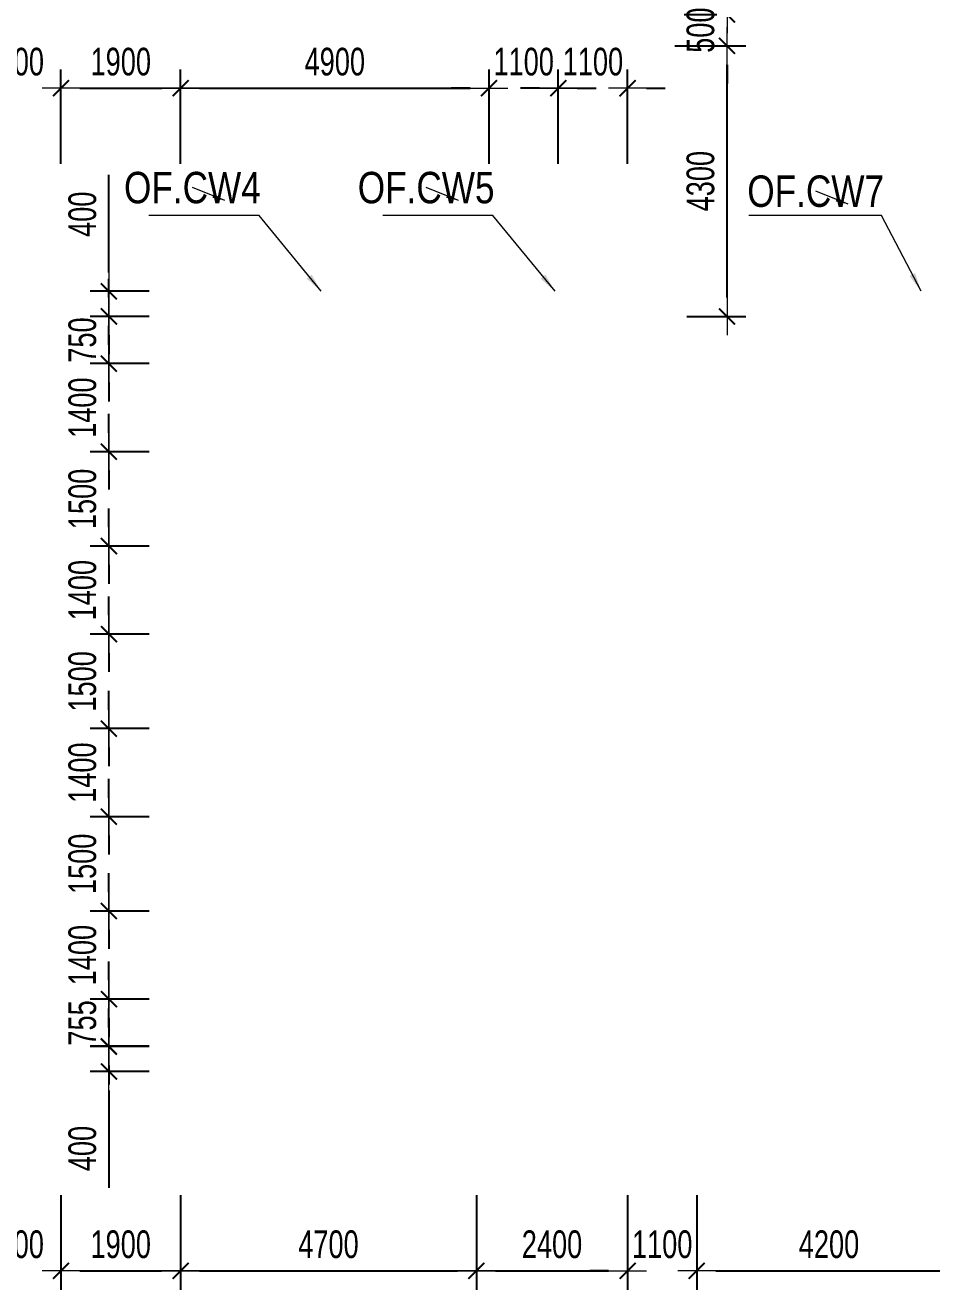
# Model space of a CAD drawing. Header units: millimetres. Extents: x -259680 to 699608, y -1281 to 104748.
# Drawn here: x 63133 to 77531, y 48332 to 68427 of the extents above; entities that cross this region are included whole.
import ezdxf
from ezdxf.enums import TextEntityAlignment as Align

# ---------------------------------------------------------------- set-up
doc = ezdxf.new("R2010")
doc.units = ezdxf.units.MM
doc.layers.get('0').update_dxf_attribs({"lineweight": 20})
doc.layers.get('Defpoints').update_dxf_attribs({"color": 151, "lineweight": 9})
for name, color, linetype, lineweight in [('$1$NDC_S_ANNO', 7, 'Continuous', 20), ('$1$NDC_S_DIM', 1, 'Continuous', 15), ('$1$NDC_S_VN TEXT', 7, 'Continuous', 20), ('NDC_S_DIM', 1, 'Continuous', 15)]:
    doc.layers.add(name, color=color, linetype=linetype, lineweight=lineweight)
doc.styles.add('$1$NDC_DIM', font='', dxfattribs={"width": 0.75})
doc.styles.add('$2$ARIAL', font='arial.ttf', dxfattribs={"width": 0.8})
doc.styles.add('NDC_DIM', font='', dxfattribs={"width": 0.75})
doc.styles.get('$1$NDC_DIM').set_extended_font_data('Dotum')
doc.styles.get('NDC_DIM').set_extended_font_data('Dotum')
doc.dimstyles.new('$0$NDC_dim_150', dxfattribs={"dimscale": 150, "dimtxt": 2.2, "dimasz": 1.5, "dimexe": 1.5, "dimexo": 2.5, "dimgap": 1, "dimtad": 1, "dimdec": 0, "dimzin": 0, "dimdsep": 46, "dimtxsty": '$1$NDC_DIM', "dimblk": '$1$DIMMARK', "dimcen": 0.09, "dimdle": 1.2, "dimclrd": 1, "dimclre": 1, "dimclrt": 3, "dimadec": 0, "dimazin": 0, "dimtfac": 1, "dimtdec": 0, "dimtix": 1, "dimtofl": 0, "dimtmove": 0, "dimatfit": 3, "dimfxl": 0, "dimtolj": 1, "dimtzin": 0, "dimarcsym": 0})
doc.dimstyles.new('$1$NDC_dim_iso', dxfattribs={"dimtxt": 2.2, "dimasz": 1, "dimexe": 1.5, "dimexo": 2.5, "dimgap": 1, "dimtad": 1, "dimdec": 0, "dimzin": 0, "dimdsep": 46, "dimtxsty": '$1$NDC_DIM', "dimblk": '$1$DIMMARK', "dimcen": 0.09, "dimdle": 1.2, "dimclrd": 1, "dimclre": 1, "dimclrt": 3, "dimadec": 0, "dimazin": 0, "dimtfac": 1, "dimtdec": 0, "dimtix": 1, "dimtofl": 0, "dimtmove": 0, "dimatfit": 3, "dimfxl": 0, "dimtolj": 1, "dimtzin": 0, "dimarcsym": 0})
doc.dimstyles.new('NDC_dim_200', dxfattribs={"dimscale": 200, "dimtxt": 2.2, "dimasz": 1.5, "dimexe": 1.5, "dimexo": 2.5, "dimgap": 1, "dimtad": 1, "dimdec": 0, "dimzin": 0, "dimdsep": 46, "dimtxsty": 'NDC_DIM', "dimblk": 'DIMMARK', "dimcen": 0.09, "dimdle": 1.2, "dimclrd": 1, "dimclre": 1, "dimclrt": 3, "dimadec": 0, "dimazin": 0, "dimtfac": 1, "dimtdec": 0, "dimtix": 1, "dimtofl": 0, "dimtmove": 0, "dimatfit": 3, "dimfxl": 0, "dimtolj": 1, "dimtzin": 0, "dimarcsym": 0})

# ---------------------------------------------------------------- blocks, each defined once
blk = doc.blocks.new('$1$DIMMARK')
at = {"layer": '$1$NDC_S_DIM', "color": 1}
blk.add_line((-1.5, 0), (1, 0), dxfattribs=at)
at = {"layer": '$1$NDC_S_DIM', "color": 2, "const_width": 0.1}
blk.add_lwpolyline([(-0.424, -0.424), (0.424, 0.424)], dxfattribs=at)
blk = doc.blocks.new('DIMMARK')
at = {"layer": 'NDC_S_DIM', "color": 1}
blk.add_line((-1.5, 0), (1, 0), dxfattribs=at)
at = {"layer": 'NDC_S_DIM', "color": 2, "const_width": 0.1}
blk.add_lwpolyline([(-0.424, -0.424), (0.424, 0.424)], dxfattribs=at)
blk = doc.blocks.new('*D925')
at = {"layer": 'Defpoints', "color": 0, "ltscale": 100, "transparency": 16777216}
for p in [(62199, 63040), (63699, 63040), (63699, 48632)]:
    blk.add_point(p, dxfattribs=at)
at = {"layer": 'NDC_S_DIM', "color": 1, "lineweight": -2, "ltscale": 100, "transparency": 16777216}
for p, q in [((62199, 49832), (62199, 48332)), ((63699, 49832), (63699, 48332)), ((61899, 48632), (61599, 48632)), ((63999, 48632), (64299, 48632))]:
    blk.add_line(p, q, dxfattribs=at)
at = {"layer": 'NDC_S_DIM', "color": 1, "lineweight": -2, "ltscale": 100, "transparency": 16777216, "xscale": 300, "yscale": 300, "zscale": 300}
blk.add_blockref('DIMMARK', (62199, 48632), dxfattribs=at)
at = {"layer": 'NDC_S_DIM', "color": 1, "lineweight": -2, "ltscale": 100, "transparency": 16777216, "xscale": 300, "yscale": 300, "zscale": 300, "rotation": 180}
blk.add_blockref('DIMMARK', (63699, 48632), dxfattribs=at)
at = {"layer": 'NDC_S_DIM', "color": 3, "ltscale": 100, "transparency": 16777216, "insert": (62949, 49052), "char_height": 440, "attachment_point": 5, "style": 'NDC_DIM'}
blk.add_mtext('\\A1;1500', dxfattribs=at)
blk = doc.blocks.new('*D926')
at = {"layer": 'Defpoints', "color": 0, "ltscale": 100, "transparency": 16777216}
for p in [(63699, 51800), (65599, 51800), (65599, 48632)]:
    blk.add_point(p, dxfattribs=at)
at = {"layer": 'NDC_S_DIM', "color": 1, "lineweight": -2, "ltscale": 100, "transparency": 16777216}
for p, q in [((63699, 49832), (63699, 48332)), ((65599, 49832), (65599, 48332)), ((63999, 48632), (65299, 48632))]:
    blk.add_line(p, q, dxfattribs=at)
at = {"layer": 'NDC_S_DIM', "color": 1, "lineweight": -2, "ltscale": 100, "transparency": 16777216, "xscale": 300, "yscale": 300, "zscale": 300, "rotation": 180}
blk.add_blockref('DIMMARK', (63699, 48632), dxfattribs=at)
at = {"layer": 'NDC_S_DIM', "color": 1, "lineweight": -2, "ltscale": 100, "transparency": 16777216, "xscale": 300, "yscale": 300, "zscale": 300}
blk.add_blockref('DIMMARK', (65599, 48632), dxfattribs=at)
at = {"layer": 'NDC_S_DIM', "color": 3, "ltscale": 100, "transparency": 16777216, "insert": (64649, 49052), "char_height": 440, "attachment_point": 5, "style": 'NDC_DIM'}
blk.add_mtext('\\A1;1900', dxfattribs=at)
blk = doc.blocks.new('*D939')
at = {"layer": 'Defpoints', "color": 0, "ltscale": 100, "transparency": 16777216}
for p in [(63700, 67427), (62200, 61650), (63700, 61650)]:
    blk.add_point(p, dxfattribs=at)
at = {"layer": 'NDC_S_DIM', "color": 1, "lineweight": -2, "ltscale": 100, "transparency": 16777216}
for p, q in [((62200, 66227), (62200, 67727)), ((63700, 66227), (63700, 67727)), ((61900, 67427), (61600, 67427)), ((64000, 67427), (64300, 67427))]:
    blk.add_line(p, q, dxfattribs=at)
at = {"layer": 'NDC_S_DIM', "color": 1, "lineweight": -2, "ltscale": 100, "transparency": 16777216, "xscale": 300, "yscale": 300, "zscale": 300}
blk.add_blockref('DIMMARK', (62200, 67427), dxfattribs=at)
at = {"layer": 'NDC_S_DIM', "color": 1, "lineweight": -2, "ltscale": 100, "transparency": 16777216, "xscale": 300, "yscale": 300, "zscale": 300, "rotation": 180}
blk.add_blockref('DIMMARK', (63700, 67427), dxfattribs=at)
at = {"layer": 'NDC_S_DIM', "color": 3, "ltscale": 100, "transparency": 16777216, "insert": (62950, 67847), "char_height": 440, "attachment_point": 5, "style": 'NDC_DIM'}
blk.add_mtext('\\A1;1500', dxfattribs=at)
blk = doc.blocks.new('*D940')
at = {"layer": 'Defpoints', "color": 0, "ltscale": 100, "transparency": 16777216}
for p in [(65600, 67427), (63700, 61650), (65600, 61650)]:
    blk.add_point(p, dxfattribs=at)
at = {"layer": 'NDC_S_DIM', "color": 1, "lineweight": -2, "ltscale": 100, "transparency": 16777216}
for p, q in [((63700, 66227), (63700, 67727)), ((65600, 66227), (65600, 67727)), ((64000, 67427), (65300, 67427))]:
    blk.add_line(p, q, dxfattribs=at)
at = {"layer": 'NDC_S_DIM', "color": 1, "lineweight": -2, "ltscale": 100, "transparency": 16777216, "xscale": 300, "yscale": 300, "zscale": 300, "rotation": 180}
blk.add_blockref('DIMMARK', (63700, 67427), dxfattribs=at)
at = {"layer": 'NDC_S_DIM', "color": 1, "lineweight": -2, "ltscale": 100, "transparency": 16777216, "xscale": 300, "yscale": 300, "zscale": 300}
blk.add_blockref('DIMMARK', (65600, 67427), dxfattribs=at)
at = {"layer": 'NDC_S_DIM', "color": 3, "ltscale": 100, "transparency": 16777216, "insert": (64650, 67847), "char_height": 440, "attachment_point": 5, "style": 'NDC_DIM'}
blk.add_mtext('\\A1;1900', dxfattribs=at)
blk = doc.blocks.new('*D941')
at = {"layer": 'Defpoints', "color": 0, "ltscale": 100, "transparency": 16777216}
for p in [(70500, 67427), (65600, 64200), (70500, 64200)]:
    blk.add_point(p, dxfattribs=at)
at = {"layer": 'NDC_S_DIM', "color": 1, "lineweight": -2, "ltscale": 100, "transparency": 16777216}
for p, q in [((65600, 66227), (65600, 67727)), ((70500, 66227), (70500, 67727)), ((65900, 67427), (70200, 67427))]:
    blk.add_line(p, q, dxfattribs=at)
at = {"layer": 'NDC_S_DIM', "color": 1, "lineweight": -2, "ltscale": 100, "transparency": 16777216, "xscale": 300, "yscale": 300, "zscale": 300, "rotation": 180}
blk.add_blockref('DIMMARK', (65600, 67427), dxfattribs=at)
at = {"layer": 'NDC_S_DIM', "color": 1, "lineweight": -2, "ltscale": 100, "transparency": 16777216, "xscale": 300, "yscale": 300, "zscale": 300}
blk.add_blockref('DIMMARK', (70500, 67427), dxfattribs=at)
at = {"layer": 'NDC_S_DIM', "color": 3, "ltscale": 100, "transparency": 16777216, "insert": (68050, 67847), "char_height": 440, "attachment_point": 5, "style": 'NDC_DIM'}
blk.add_mtext('\\A1;4900', dxfattribs=at)
blk = doc.blocks.new('*D942')
at = {"layer": 'Defpoints', "color": 0, "ltscale": 100, "transparency": 16777216}
for p in [(71600, 67427), (70500, 64200), (71600, 64200)]:
    blk.add_point(p, dxfattribs=at)
at = {"layer": 'NDC_S_DIM', "color": 1, "lineweight": -2, "ltscale": 100, "transparency": 16777216}
for p, q in [((70500, 66227), (70500, 67727)), ((71600, 66227), (71600, 67727)), ((70200, 67427), (69900, 67427)), ((71900, 67427), (72200, 67427))]:
    blk.add_line(p, q, dxfattribs=at)
at = {"layer": 'NDC_S_DIM', "color": 1, "lineweight": -2, "ltscale": 100, "transparency": 16777216, "xscale": 300, "yscale": 300, "zscale": 300}
blk.add_blockref('DIMMARK', (70500, 67427), dxfattribs=at)
at = {"layer": 'NDC_S_DIM', "color": 1, "lineweight": -2, "ltscale": 100, "transparency": 16777216, "xscale": 300, "yscale": 300, "zscale": 300, "rotation": 180}
blk.add_blockref('DIMMARK', (71600, 67427), dxfattribs=at)
at = {"layer": 'NDC_S_DIM', "color": 3, "ltscale": 100, "transparency": 16777216, "insert": (71050, 67847), "char_height": 440, "attachment_point": 5, "style": 'NDC_DIM'}
blk.add_mtext('\\A1;1100', dxfattribs=at)
blk = doc.blocks.new('*D991')
at = {"layer": 'Defpoints', "color": 0, "ltscale": 100, "transparency": 16777216}
for p in [(64461, 64200), (65600, 64200), (65600, 63800)]:
    blk.add_point(p, dxfattribs=at)
at = {"layer": 'NDC_S_DIM', "color": 1, "lineweight": -2, "ltscale": 100, "transparency": 16777216}
for p, q in [((64461, 64500), (64461, 66049)), ((65100, 64200), (64161, 64200)), ((65100, 63800), (64161, 63800)), ((64461, 63500), (64461, 63200))]:
    blk.add_line(p, q, dxfattribs=at)
at = {"layer": 'NDC_S_DIM', "color": 1, "lineweight": -2, "ltscale": 100, "transparency": 16777216, "xscale": 300, "yscale": 300, "zscale": 300}
for p, rotation in [((64461, 64200), 270), ((64461, 63800), 90)]:
    blk.add_blockref('DIMMARK', p, dxfattribs=dict(at, rotation=rotation))
at = {"layer": 'NDC_S_DIM', "color": 3, "ltscale": 100, "transparency": 16777216, "insert": (64041, 65424), "char_height": 440, "attachment_point": 5, "rotation": 90, "style": 'NDC_DIM'}
blk.add_mtext('\\A1;400', dxfattribs=at)
blk = doc.blocks.new('*D992')
at = {"layer": 'Defpoints', "color": 0, "ltscale": 100, "transparency": 16777216}
for p in [(65600, 52200), (64461, 51800), (65600, 51800)]:
    blk.add_point(p, dxfattribs=at)
at = {"layer": 'NDC_S_DIM', "color": 1, "lineweight": -2, "ltscale": 100, "transparency": 16777216}
for p, q in [((64461, 52500), (64461, 52800)), ((65100, 52200), (64161, 52200)), ((65100, 51800), (64161, 51800)), ((64461, 51500), (64461, 49951))]:
    blk.add_line(p, q, dxfattribs=at)
at = {"layer": 'NDC_S_DIM', "color": 1, "lineweight": -2, "ltscale": 100, "transparency": 16777216, "xscale": 300, "yscale": 300, "zscale": 300}
for p, rotation in [((64461, 52200), 270), ((64461, 51800), 90)]:
    blk.add_blockref('DIMMARK', p, dxfattribs=dict(at, rotation=rotation))
at = {"layer": 'NDC_S_DIM', "color": 3, "ltscale": 100, "transparency": 16777216, "insert": (64041, 50576), "char_height": 440, "attachment_point": 5, "rotation": 90, "style": 'NDC_DIM'}
blk.add_mtext('\\A1;400', dxfattribs=at)
blk = doc.blocks.new('*D1014')
at = {"layer": 'Defpoints', "color": 0, "ltscale": 100, "transparency": 16777216}
for p in [(72950, 68100), (74280, 68100), (73140, 63800)]:
    blk.add_point(p, dxfattribs=at)
at = {"layer": 'NDC_S_DIM', "color": 1, "lineweight": -2, "ltscale": 100, "transparency": 16777216}
for p, q in [((73450, 68100), (74580, 68100)), ((74280, 64100), (74280, 67800)), ((73640, 63800), (74580, 63800))]:
    blk.add_line(p, q, dxfattribs=at)
at = {"layer": 'NDC_S_DIM', "color": 1, "lineweight": -2, "ltscale": 100, "transparency": 16777216, "xscale": 300, "yscale": 300, "zscale": 300}
for p, rotation in [((74280, 68100), 90), ((74280, 63800), 270)]:
    blk.add_blockref('DIMMARK', p, dxfattribs=dict(at, rotation=rotation))
at = {"layer": 'NDC_S_DIM', "color": 3, "ltscale": 100, "transparency": 16777216, "insert": (73860, 65950), "char_height": 440, "attachment_point": 5, "rotation": 90, "style": 'NDC_DIM'}
blk.add_mtext('\\A1;4300', dxfattribs=at)
blk = doc.blocks.new('*D1015')
at = {"layer": 'Defpoints', "color": 0, "ltscale": 100, "transparency": 16777216}
for p in [(72950, 68600), (74280, 68600), (72950, 68100)]:
    blk.add_point(p, dxfattribs=at)
at = {"layer": 'NDC_S_DIM', "color": 1, "lineweight": -2, "ltscale": 100, "transparency": 16777216}
for p, q in [((74280, 68900), (74280, 69200)), ((73450, 68600), (74580, 68600)), ((73450, 68100), (74580, 68100)), ((74280, 67800), (74280, 67500))]:
    blk.add_line(p, q, dxfattribs=at)
at = {"layer": 'NDC_S_DIM', "color": 1, "lineweight": -2, "ltscale": 100, "transparency": 16777216, "xscale": 300, "yscale": 300, "zscale": 300}
for p, rotation in [((74280, 68600), 270), ((74280, 68100), 90)]:
    blk.add_blockref('DIMMARK', p, dxfattribs=dict(at, rotation=rotation))
at = {"layer": 'NDC_S_DIM', "color": 3, "ltscale": 100, "transparency": 16777216, "insert": (73860, 68350), "char_height": 440, "attachment_point": 5, "rotation": 90, "style": 'NDC_DIM'}
blk.add_mtext('\\A1;500', dxfattribs=at)
blk = doc.blocks.new('*D1163')
at = {"layer": 'Defpoints', "color": 0, "ltscale": 100, "transparency": 16777216}
for p in [(65599, 51800), (70299, 51800), (70299, 48632)]:
    blk.add_point(p, dxfattribs=at)
at = {"layer": 'NDC_S_DIM', "color": 1, "lineweight": -2, "ltscale": 100, "transparency": 16777216}
for p, q in [((65599, 49832), (65599, 48332)), ((70299, 49832), (70299, 48332)), ((65899, 48632), (69999, 48632))]:
    blk.add_line(p, q, dxfattribs=at)
at = {"layer": 'NDC_S_DIM', "color": 1, "lineweight": -2, "ltscale": 100, "transparency": 16777216, "xscale": 300, "yscale": 300, "zscale": 300, "rotation": 180}
blk.add_blockref('DIMMARK', (65599, 48632), dxfattribs=at)
at = {"layer": 'NDC_S_DIM', "color": 1, "lineweight": -2, "ltscale": 100, "transparency": 16777216, "xscale": 300, "yscale": 300, "zscale": 300}
blk.add_blockref('DIMMARK', (70299, 48632), dxfattribs=at)
at = {"layer": 'NDC_S_DIM', "color": 3, "ltscale": 100, "transparency": 16777216, "insert": (67949, 49052), "char_height": 440, "attachment_point": 5, "style": 'NDC_DIM'}
blk.add_mtext('\\A1;4700', dxfattribs=at)
blk = doc.blocks.new('*D1164')
at = {"layer": 'Defpoints', "color": 0, "ltscale": 100, "transparency": 16777216}
for p in [(70300, 51800), (72700, 51800), (72700, 48632)]:
    blk.add_point(p, dxfattribs=at)
at = {"layer": 'NDC_S_DIM', "color": 1, "lineweight": -2, "ltscale": 100, "transparency": 16777216}
for p, q in [((70300, 49832), (70300, 48332)), ((72700, 49832), (72700, 48332)), ((70600, 48632), (72400, 48632))]:
    blk.add_line(p, q, dxfattribs=at)
at = {"layer": 'NDC_S_DIM', "color": 1, "lineweight": -2, "ltscale": 100, "transparency": 16777216, "xscale": 300, "yscale": 300, "zscale": 300, "rotation": 180}
blk.add_blockref('DIMMARK', (70300, 48632), dxfattribs=at)
at = {"layer": 'NDC_S_DIM', "color": 1, "lineweight": -2, "ltscale": 100, "transparency": 16777216, "xscale": 300, "yscale": 300, "zscale": 300}
blk.add_blockref('DIMMARK', (72700, 48632), dxfattribs=at)
at = {"layer": 'NDC_S_DIM', "color": 3, "ltscale": 100, "transparency": 16777216, "insert": (71500, 49052), "char_height": 440, "attachment_point": 5, "style": 'NDC_DIM'}
blk.add_mtext('\\A1;2400', dxfattribs=at)
blk = doc.blocks.new('*D1168')
at = {"layer": 'Defpoints', "color": 0, "ltscale": 100, "transparency": 16777216}
for p in [(73800, 51800), (72700, 49759), (73800, 48632)]:
    blk.add_point(p, dxfattribs=at)
at = {"layer": 'NDC_S_DIM', "color": 1, "lineweight": -2, "ltscale": 100, "transparency": 16777216}
for p, q in [((73800, 49832), (73800, 48332)), ((72700, 49259), (72700, 48332)), ((72400, 48632), (72100, 48632)), ((74100, 48632), (74400, 48632))]:
    blk.add_line(p, q, dxfattribs=at)
at = {"layer": 'NDC_S_DIM', "color": 1, "lineweight": -2, "ltscale": 100, "transparency": 16777216, "xscale": 300, "yscale": 300, "zscale": 300}
blk.add_blockref('DIMMARK', (72700, 48632), dxfattribs=at)
at = {"layer": 'NDC_S_DIM', "color": 1, "lineweight": -2, "ltscale": 100, "transparency": 16777216, "xscale": 300, "yscale": 300, "zscale": 300, "rotation": 180}
blk.add_blockref('DIMMARK', (73800, 48632), dxfattribs=at)
at = {"layer": 'NDC_S_DIM', "color": 3, "ltscale": 100, "transparency": 16777216, "insert": (73250, 49052), "char_height": 440, "attachment_point": 5, "style": 'NDC_DIM'}
blk.add_mtext('\\A1;1100', dxfattribs=at)
blk = doc.blocks.new('*D1169')
at = {"layer": 'Defpoints', "color": 0, "ltscale": 100, "transparency": 16777216}
for p in [(78000, 51800), (73800, 49832), (78000, 48632)]:
    blk.add_point(p, dxfattribs=at)
at = {"layer": 'NDC_S_DIM', "color": 1, "lineweight": -2, "ltscale": 100, "transparency": 16777216}
for p, q in [((78000, 49832), (78000, 48332)), ((73800, 49332), (73800, 48332)), ((74100, 48632), (77700, 48632))]:
    blk.add_line(p, q, dxfattribs=at)
at = {"layer": 'NDC_S_DIM', "color": 1, "lineweight": -2, "ltscale": 100, "transparency": 16777216, "xscale": 300, "yscale": 300, "zscale": 300, "rotation": 180}
blk.add_blockref('DIMMARK', (73800, 48632), dxfattribs=at)
at = {"layer": 'NDC_S_DIM', "color": 1, "lineweight": -2, "ltscale": 100, "transparency": 16777216, "xscale": 300, "yscale": 300, "zscale": 300}
blk.add_blockref('DIMMARK', (78000, 48632), dxfattribs=at)
at = {"layer": 'NDC_S_DIM', "color": 3, "ltscale": 100, "transparency": 16777216, "insert": (75900, 49052), "char_height": 440, "attachment_point": 5, "style": 'NDC_DIM'}
blk.add_mtext('\\A1;4200', dxfattribs=at)
blk = doc.blocks.new('*D1171')
at = {"layer": 'Defpoints', "color": 0, "ltscale": 100, "transparency": 16777216}
for p in [(72700, 67427), (71600, 64200), (72700, 64200)]:
    blk.add_point(p, dxfattribs=at)
at = {"layer": 'NDC_S_DIM', "color": 1, "lineweight": -2, "ltscale": 100, "transparency": 16777216}
for p, q in [((71600, 66227), (71600, 67727)), ((72700, 66227), (72700, 67727)), ((71300, 67427), (71000, 67427)), ((73000, 67427), (73300, 67427))]:
    blk.add_line(p, q, dxfattribs=at)
at = {"layer": 'NDC_S_DIM', "color": 1, "lineweight": -2, "ltscale": 100, "transparency": 16777216, "xscale": 300, "yscale": 300, "zscale": 300}
blk.add_blockref('DIMMARK', (71600, 67427), dxfattribs=at)
at = {"layer": 'NDC_S_DIM', "color": 1, "lineweight": -2, "ltscale": 100, "transparency": 16777216, "xscale": 300, "yscale": 300, "zscale": 300, "rotation": 180}
blk.add_blockref('DIMMARK', (72700, 67427), dxfattribs=at)
at = {"layer": 'NDC_S_DIM', "color": 3, "ltscale": 100, "transparency": 16777216, "insert": (72150, 67847), "char_height": 440, "attachment_point": 5, "style": 'NDC_DIM'}
blk.add_mtext('\\A1;1100', dxfattribs=at)
blk = doc.blocks.new('*D1187')
at = {"layer": 'Defpoints', "color": 0, "ltscale": 100, "transparency": 16777216}
for p in [(65600, 63800), (64461, 63050), (65600, 63050)]:
    blk.add_point(p, dxfattribs=at)
at = {"layer": 'NDC_S_DIM', "color": 1, "lineweight": -2, "ltscale": 100, "transparency": 16777216}
for p, q in [((64461, 64100), (64461, 64400)), ((65100, 63800), (64161, 63800)), ((65100, 63050), (64161, 63050)), ((64461, 62750), (64461, 62450))]:
    blk.add_line(p, q, dxfattribs=at)
at = {"layer": 'NDC_S_DIM', "color": 1, "lineweight": -2, "ltscale": 100, "transparency": 16777216, "xscale": 300, "yscale": 300, "zscale": 300}
for p, rotation in [((64461, 63800), 270), ((64461, 63050), 90)]:
    blk.add_blockref('DIMMARK', p, dxfattribs=dict(at, rotation=rotation))
at = {"layer": 'NDC_S_DIM', "color": 3, "ltscale": 100, "transparency": 16777216, "insert": (64041, 63425), "char_height": 440, "attachment_point": 5, "rotation": 90, "style": 'NDC_DIM'}
blk.add_mtext('\\A1;750', dxfattribs=at)
blk = doc.blocks.new('*D1188')
at = {"layer": 'Defpoints', "color": 0, "ltscale": 100, "transparency": 16777216}
for p in [(65600, 63050), (64461, 61650), (65600, 61650)]:
    blk.add_point(p, dxfattribs=at)
at = {"layer": 'NDC_S_DIM', "color": 1, "lineweight": -2, "ltscale": 100, "transparency": 16777216}
for p, q in [((64461, 63350), (64461, 63650)), ((65100, 63050), (64161, 63050)), ((65100, 61650), (64161, 61650)), ((64461, 61350), (64461, 61050))]:
    blk.add_line(p, q, dxfattribs=at)
at = {"layer": 'NDC_S_DIM', "color": 1, "lineweight": -2, "ltscale": 100, "transparency": 16777216, "xscale": 300, "yscale": 300, "zscale": 300}
for p, rotation in [((64461, 63050), 270), ((64461, 61650), 90)]:
    blk.add_blockref('DIMMARK', p, dxfattribs=dict(at, rotation=rotation))
at = {"layer": 'NDC_S_DIM', "color": 3, "ltscale": 100, "transparency": 16777216, "insert": (64041, 62350), "char_height": 440, "attachment_point": 5, "rotation": 90, "style": 'NDC_DIM'}
blk.add_mtext('\\A1;1400', dxfattribs=at)
blk = doc.blocks.new('*D1189')
at = {"layer": 'Defpoints', "color": 0, "ltscale": 100, "transparency": 16777216}
for p in [(65600, 61650), (64461, 60150), (65600, 60150)]:
    blk.add_point(p, dxfattribs=at)
at = {"layer": 'NDC_S_DIM', "color": 1, "lineweight": -2, "ltscale": 100, "transparency": 16777216}
for p, q in [((64461, 61950), (64461, 62250)), ((65100, 61650), (64161, 61650)), ((65100, 60150), (64161, 60150)), ((64461, 59850), (64461, 59550))]:
    blk.add_line(p, q, dxfattribs=at)
at = {"layer": 'NDC_S_DIM', "color": 1, "lineweight": -2, "ltscale": 100, "transparency": 16777216, "xscale": 300, "yscale": 300, "zscale": 300}
for p, rotation in [((64461, 61650), 270), ((64461, 60150), 90)]:
    blk.add_blockref('DIMMARK', p, dxfattribs=dict(at, rotation=rotation))
at = {"layer": 'NDC_S_DIM', "color": 3, "ltscale": 100, "transparency": 16777216, "insert": (64041, 60900), "char_height": 440, "attachment_point": 5, "rotation": 90, "style": 'NDC_DIM'}
blk.add_mtext('\\A1;1500', dxfattribs=at)
blk = doc.blocks.new('*D1190')
at = {"layer": 'Defpoints', "color": 0, "ltscale": 100, "transparency": 16777216}
for p in [(65600, 60150), (64461, 58750), (65600, 58750)]:
    blk.add_point(p, dxfattribs=at)
at = {"layer": 'NDC_S_DIM', "color": 1, "lineweight": -2, "ltscale": 100, "transparency": 16777216}
for p, q in [((64461, 60450), (64461, 60750)), ((65100, 60150), (64161, 60150)), ((65100, 58750), (64161, 58750)), ((64461, 58450), (64461, 58150))]:
    blk.add_line(p, q, dxfattribs=at)
at = {"layer": 'NDC_S_DIM', "color": 1, "lineweight": -2, "ltscale": 100, "transparency": 16777216, "xscale": 300, "yscale": 300, "zscale": 300}
for p, rotation in [((64461, 60150), 270), ((64461, 58750), 90)]:
    blk.add_blockref('DIMMARK', p, dxfattribs=dict(at, rotation=rotation))
at = {"layer": 'NDC_S_DIM', "color": 3, "ltscale": 100, "transparency": 16777216, "insert": (64041, 59450), "char_height": 440, "attachment_point": 5, "rotation": 90, "style": 'NDC_DIM'}
blk.add_mtext('\\A1;1400', dxfattribs=at)
blk = doc.blocks.new('*D1191')
at = {"layer": 'Defpoints', "color": 0, "ltscale": 100, "transparency": 16777216}
for p in [(65600, 58750), (64461, 57250), (65600, 57250)]:
    blk.add_point(p, dxfattribs=at)
at = {"layer": 'NDC_S_DIM', "color": 1, "lineweight": -2, "ltscale": 100, "transparency": 16777216}
for p, q in [((64461, 59050), (64461, 59350)), ((65100, 58750), (64161, 58750)), ((65100, 57250), (64161, 57250)), ((64461, 56950), (64461, 56650))]:
    blk.add_line(p, q, dxfattribs=at)
at = {"layer": 'NDC_S_DIM', "color": 1, "lineweight": -2, "ltscale": 100, "transparency": 16777216, "xscale": 300, "yscale": 300, "zscale": 300}
for p, rotation in [((64461, 58750), 270), ((64461, 57250), 90)]:
    blk.add_blockref('DIMMARK', p, dxfattribs=dict(at, rotation=rotation))
at = {"layer": 'NDC_S_DIM', "color": 3, "ltscale": 100, "transparency": 16777216, "insert": (64041, 58000), "char_height": 440, "attachment_point": 5, "rotation": 90, "style": 'NDC_DIM'}
blk.add_mtext('\\A1;1500', dxfattribs=at)
blk = doc.blocks.new('*D1192')
at = {"layer": 'Defpoints', "color": 0, "ltscale": 100, "transparency": 16777216}
for p in [(65600, 57250), (64461, 55850), (65600, 55850)]:
    blk.add_point(p, dxfattribs=at)
at = {"layer": 'NDC_S_DIM', "color": 1, "lineweight": -2, "ltscale": 100, "transparency": 16777216}
for p, q in [((64461, 57550), (64461, 57850)), ((65100, 57250), (64161, 57250)), ((65100, 55850), (64161, 55850)), ((64461, 55550), (64461, 55250))]:
    blk.add_line(p, q, dxfattribs=at)
at = {"layer": 'NDC_S_DIM', "color": 1, "lineweight": -2, "ltscale": 100, "transparency": 16777216, "xscale": 300, "yscale": 300, "zscale": 300}
for p, rotation in [((64461, 57250), 270), ((64461, 55850), 90)]:
    blk.add_blockref('DIMMARK', p, dxfattribs=dict(at, rotation=rotation))
at = {"layer": 'NDC_S_DIM', "color": 3, "ltscale": 100, "transparency": 16777216, "insert": (64041, 56550), "char_height": 440, "attachment_point": 5, "rotation": 90, "style": 'NDC_DIM'}
blk.add_mtext('\\A1;1400', dxfattribs=at)
blk = doc.blocks.new('*D1193')
at = {"layer": 'Defpoints', "color": 0, "ltscale": 100, "transparency": 16777216}
for p in [(65600, 55850), (64461, 54350), (65600, 54350)]:
    blk.add_point(p, dxfattribs=at)
at = {"layer": 'NDC_S_DIM', "color": 1, "lineweight": -2, "ltscale": 100, "transparency": 16777216}
for p, q in [((64461, 56150), (64461, 56450)), ((65100, 55850), (64161, 55850)), ((65100, 54350), (64161, 54350)), ((64461, 54050), (64461, 53750))]:
    blk.add_line(p, q, dxfattribs=at)
at = {"layer": 'NDC_S_DIM', "color": 1, "lineweight": -2, "ltscale": 100, "transparency": 16777216, "xscale": 300, "yscale": 300, "zscale": 300}
for p, rotation in [((64461, 55850), 270), ((64461, 54350), 90)]:
    blk.add_blockref('DIMMARK', p, dxfattribs=dict(at, rotation=rotation))
at = {"layer": 'NDC_S_DIM', "color": 3, "ltscale": 100, "transparency": 16777216, "insert": (64041, 55100), "char_height": 440, "attachment_point": 5, "rotation": 90, "style": 'NDC_DIM'}
blk.add_mtext('\\A1;1500', dxfattribs=at)
blk = doc.blocks.new('*D1194')
at = {"layer": 'Defpoints', "color": 0, "ltscale": 100, "transparency": 16777216}
for p in [(65600, 54350), (64461, 52950), (65600, 52950)]:
    blk.add_point(p, dxfattribs=at)
at = {"layer": 'NDC_S_DIM', "color": 1, "lineweight": -2, "ltscale": 100, "transparency": 16777216}
for p, q in [((64461, 54650), (64461, 54950)), ((65100, 54350), (64161, 54350)), ((65100, 52950), (64161, 52950)), ((64461, 52650), (64461, 52350))]:
    blk.add_line(p, q, dxfattribs=at)
at = {"layer": 'NDC_S_DIM', "color": 1, "lineweight": -2, "ltscale": 100, "transparency": 16777216, "xscale": 300, "yscale": 300, "zscale": 300}
for p, rotation in [((64461, 54350), 270), ((64461, 52950), 90)]:
    blk.add_blockref('DIMMARK', p, dxfattribs=dict(at, rotation=rotation))
at = {"layer": 'NDC_S_DIM', "color": 3, "ltscale": 100, "transparency": 16777216, "insert": (64041, 53650), "char_height": 440, "attachment_point": 5, "rotation": 90, "style": 'NDC_DIM'}
blk.add_mtext('\\A1;1400', dxfattribs=at)
blk = doc.blocks.new('*D1195')
at = {"layer": 'Defpoints', "color": 0, "ltscale": 100, "transparency": 16777216}
for p in [(64461, 52950), (65600, 52950), (65600, 52195)]:
    blk.add_point(p, dxfattribs=at)
at = {"layer": 'NDC_S_DIM', "color": 1, "lineweight": -2, "ltscale": 100, "transparency": 16777216}
for p, q in [((64461, 53250), (64461, 53550)), ((65100, 52950), (64161, 52950)), ((65100, 52195), (64161, 52195)), ((64461, 51895), (64461, 51595))]:
    blk.add_line(p, q, dxfattribs=at)
at = {"layer": 'NDC_S_DIM', "color": 1, "lineweight": -2, "ltscale": 100, "transparency": 16777216, "xscale": 300, "yscale": 300, "zscale": 300}
for p, rotation in [((64461, 52950), 270), ((64461, 52195), 90)]:
    blk.add_blockref('DIMMARK', p, dxfattribs=dict(at, rotation=rotation))
at = {"layer": 'NDC_S_DIM', "color": 3, "ltscale": 100, "transparency": 16777216, "insert": (64041, 52572), "char_height": 440, "attachment_point": 5, "rotation": 90, "style": 'NDC_DIM'}
blk.add_mtext('\\A1;755', dxfattribs=at)
blk = doc.blocks.new('*U214')
at = {"layer": '$1$NDC_S_ANNO', "ltscale": 0.8, "style": '$2$ARIAL', "width": 0.8}
blk.add_attdef('TEN', text='', height=2.5, dxfattribs=at).set_placement((-2.58, 1.03), align=Align.MIDDLE_CENTER)
at = {"layer": '$1$NDC_S_ANNO', "ltscale": 0.8, "style": '$2$ARIAL', "width": 0.8, "flags": 1}
blk.add_attdef('CHU_THICH', text='', height=2.5, dxfattribs=at).set_placement((0, 0), align=Align.MIDDLE_CENTER)
at = {"layer": 'Defpoints'}
blk.add_leader([(0, 0), (-2.58, 1.03)], dimstyle='$1$NDC_dim_iso', override={"dimgap": 0.625, "dimtad": 0}, dxfattribs=at)
blk = doc.blocks.new('$0$co t check')
at = {"layer": '$1$NDC_S_VN TEXT', "color": 2, "true_color": 0xf1eb1f, "xscale": 200, "yscale": 200, "zscale": 200}
for p, values in [((64263, 65642), {'TEN': 'OF.CW4'}), ((67976, 65642), {'TEN': 'OF.CW5'}), ((74164, 65585), {'TEN': 'OF.CW7'})]:
    blk.add_blockref('*U214', p, dxfattribs=at).add_auto_attribs(values)
for points in [[(65793, 64200), (64807, 65403), (63057, 65403)], [(69507, 64200), (68520, 65403), (66771, 65403)], [(75322, 64200), (74692, 65403), (72586, 65403)]]:
    blk.add_leader(points, dimstyle='$0$NDC_dim_150', override={"dimasz": 2, "dimgap": 1, "dimtad": 0})

msp = doc.modelspace()

# ---------------------------------------------------------------- hatches: boundary and pattern name
at = {"layer": 'NDC_S_DIM', "ltscale": 100}
h = msp.add_hatch(dxfattribs=at)
h.set_pattern_fill('CROSS', color=256, scale=50)
h.paths.add_polyline_path([(87300, 89500), (87300, 71950), (63350, 71950), (63350, 66800), (44500, 66800), (44500, 64200), (3550, 64200), (3550, 89500)], flags=17)
h.paths.add_polyline_path([(87300, 89500), (87300, 71950), (63350, 71950), (63350, 66800), (44500, 66800), (44500, 64200), (3550, 64200), (3550, 89500)], flags=17)

# ---------------------------------------------------------------- block references
at = {"layer": '$1$NDC_S_DIM'}
msp.add_blockref('$0$co t check', (2040.6, 0), dxfattribs=at)

# ---------------------------------------------------------------- dimensions: what is measured, and where the dimension line sits
at = {"layer": 'NDC_S_DIM', "ltscale": 100}
for base, p1, p2, picture, middle in [((74280, 68600), (72950, 68100), (72950, 68600), '*D1015', (73860, 68350)), ((74280, 68100), (73140, 63800), (72950, 68100), '*D1014', (73860, 65950)), ((64460.8, 63050), (65600.2, 63800), (65600.2, 63050), '*D1187', (64040.8, 63425)), ((64460.8, 52950), (65600.2, 54350), (65600.2, 52950), '*D1194', (64040.8, 53650)), ((64460.8, 52950), (65600.2, 52194.9), (65600.2, 52950), '*D1195', (64040.8, 52572.5))]:
    dim = msp.add_linear_dim(base=base, p1=p1, p2=p2, angle=90, dimstyle='NDC_dim_200', dxfattribs=at)
    dim.commit()
    dim.dimension.update_dxf_attribs({"geometry": picture, "text_midpoint": middle})
for base, p1, p2, picture, middle in [((63700, 67427.5), (62200.2, 61650), (63700, 61650), '*D939', (62950.1, 67847.5)), ((65600.2, 67427.5), (63700, 61650), (65600.2, 61650), '*D940', (64650.1, 67847.5)), ((70500.2, 67427.5), (65600.2, 64200), (70500.2, 64200), '*D941', (68050.2, 67847.5)), ((71600, 67427.5), (70500.2, 64200), (71600, 64200), '*D942', (71050.1, 67847.5)), ((63699, 48632), (62199.2, 63040), (63699, 63040), '*D925', (62949.1, 49052)), ((65599.2, 48632), (63699, 51800), (65599.2, 51800), '*D926', (64649.1, 49052))]:
    dim = msp.add_linear_dim(base=base, p1=p1, p2=p2, dimstyle='NDC_dim_200', override={"dimtmove": 1}, dxfattribs=at)
    dim.commit()
    dim.dimension.update_dxf_attribs({"geometry": picture, "text_midpoint": middle})
for base, p1, p2, picture, middle in [((72700, 67427.5), (71600, 64200), (72700, 64200), '*D1171', (72150, 67847.5)), ((70299, 48632), (65599.2, 51800), (70299, 51800), '*D1163', (67949.1, 49052)), ((72700, 48632), (70300, 51800), (72700, 51800), '*D1164', (71500, 49052)), ((73800.2, 48632), (72700, 49758.5), (73800.2, 51800), '*D1168', (73250.1, 49052)), ((78000, 48632), (73800.2, 49832), (78000, 51800), '*D1169', (75900.1, 49052))]:
    dim = msp.add_linear_dim(base=base, p1=p1, p2=p2, dimstyle='NDC_dim_200', dxfattribs=at)
    dim.commit()
    dim.dimension.update_dxf_attribs({"geometry": picture, "text_midpoint": middle})
for base, p1, p2, picture, middle in [((64460.8, 64200), (65600.2, 63800), (65600.2, 64200), '*D991', (64460.8, 65424.3)), ((64460.8, 51800), (65600.2, 52200), (65600.2, 51800), '*D992', (64460.8, 50575.7))]:
    dim = msp.add_linear_dim(base=base, p1=p1, p2=p2, angle=90, dimstyle='NDC_dim_200', dxfattribs=at)
    dim.commit()
    dim.dimension.update_dxf_attribs({"geometry": picture, "text_midpoint": middle, "dimtype": 160})
for base, p1, p2, picture, middle in [((64460.8, 61650), (65600.2, 63050), (65600.2, 61650), '*D1188', (64040.8, 62350)), ((64460.8, 60150), (65600.2, 61650), (65600.2, 60150), '*D1189', (64040.8, 60900)), ((64460.8, 58750), (65600.2, 60150), (65600.2, 58750), '*D1190', (64040.8, 59450)), ((64460.8, 57250), (65600.2, 58750), (65600.2, 57250), '*D1191', (64040.8, 58000)), ((64460.8, 55850), (65600.2, 57250), (65600.2, 55850), '*D1192', (64040.8, 56550)), ((64460.8, 54350), (65600.2, 55850), (65600.2, 54350), '*D1193', (64040.8, 55100))]:
    dim = msp.add_linear_dim(base=base, p1=p1, p2=p2, angle=90, dimstyle='NDC_dim_200', override={"dimtmove": 1}, dxfattribs=at)
    dim.commit()
    dim.dimension.update_dxf_attribs({"geometry": picture, "text_midpoint": middle})

doc.saveas('drawing.dxf')
